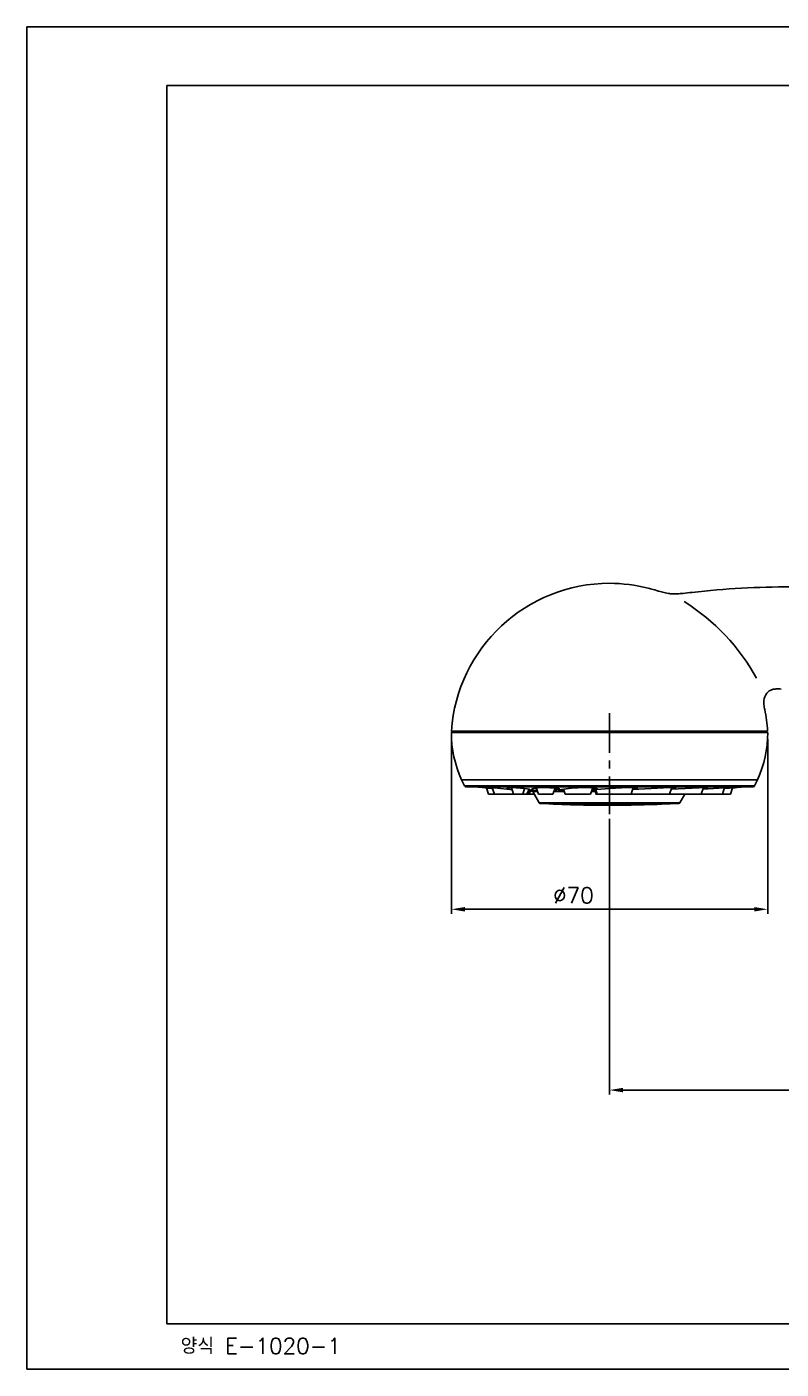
# Model space of a CAD drawing. Extents: x -5628 to -5208, y -2436 to -2139.
# Drawn here: x -5627.8 to -5460.9, y -2435.6 to -2138.6 of the extents above; entities that cross this region are included whole.
import ezdxf

# ---------------------------------------------------------------- set-up
doc = ezdxf.new("R2010")
doc.units = 0
doc.header["$LTSCALE"] = 7
doc.linetypes.add('CENTER', pattern=[2, 1.25, -0.25, 0.25, -0.25])
doc.layers.get('0').update_dxf_attribs({"color": 2, "linetype": 'CONTINUOUS'})
for name, color, linetype in [('CL', 1, 'CENTER'), ('DWG', 7, 'CONTINUOUS'), ('MAKE2D_VISIBLE_LINES', 7, 'CONTINUOUS'), ('MAKE2D_VISIBLE_LINES_-_TA2', 7, 'CONTINUOUS'), ('TXT', 4, 'CONTINUOUS')]:
    doc.layers.add(name, color=color, linetype=linetype)
doc.styles.add('GHS', font='ROMANS.shx', dxfattribs={"bigfont": 'GHS.shx'})

# ---------------------------------------------------------------- blocks, each defined once
blk = doc.blocks.new('BORDER')
for p, q in [((1, 1), (0, 1)), ((0, 1), (0, 0)), ((0, 0), (1, 0))]:
    blk.add_line(p, q)

msp = doc.modelspace()

# ---------------------------------------------------------------- linework, layer by layer
for p, q in [((-5533.9, -2296.27), (-5533.9, -2334.89)), ((-5463.9, -2296.27), (-5463.9, -2334.89)), ((-5498.9, -2313.88), (-5498.9, -2374.9)), ((-5530.9, -2333.89), (-5466.9, -2333.89)), ((-5495.9, -2373.9), (-5340.91, -2373.9))]:
    msp.add_line(p, q)
at = {"color": 2}
msp.add_arc((-5507.11, -2305.2), 46.5, 28.8487, 57.8743, dxfattribs=at)
for points in [[(-5530.9, -2333.39), (-5530.9, -2334.39), (-5533.9, -2333.89)], [(-5466.9, -2333.39), (-5466.9, -2334.39), (-5463.9, -2333.89)], [(-5495.9, -2373.4), (-5495.9, -2374.4), (-5498.9, -2373.9)]]:
    msp.add_solid(points)
at = {"layer": 'CL'}
msp.add_line((-5498.9, -2290.5), (-5498.9, -2312.88), dxfattribs=at)
at = {"layer": 'MAKE2D_VISIBLE_LINES', "color": 2}
for p, q in [((-5463.9, -2294.77), (-5533.9, -2294.77)), ((-5530.99, -2306.61), (-5531.64, -2305.26)), ((-5530.72, -2306.77), (-5467.1, -2306.77)), ((-5468.61, -2306.77), (-5529.2, -2306.77)), ((-5529.15, -2306.77), (-5528.9, -2306.77)), ((-5528.9, -2306.77), (-5529.15, -2306.77)), ((-5528.9, -2306.77), (-5527.06, -2306.96)), ((-5527.06, -2306.96), (-5525.83, -2307.08)), ((-5525.67, -2308.45), (-5526.14, -2307.05)), ((-5525.86, -2306.96), (-5525.47, -2306.96)), ((-5525.76, -2306.99), (-5525.86, -2306.97)), ((-5525.83, -2307.08), (-5524.79, -2307.17)), ((-5524.8, -2307.14), (-5525.76, -2306.99)), ((-5525.47, -2306.96), (-5523.69, -2307.08)), ((-5524.36, -2308.45), (-5524.85, -2306.99)), ((-5523.69, -2307.08), (-5520.97, -2307.37)), ((-5521.6, -2306.99), (-5521.63, -2307.04)), ((-5520.62, -2306.96), (-5521.6, -2306.99)), ((-5520.97, -2307.37), (-5520.46, -2307.45)), ((-5520.13, -2308.45), (-5520.62, -2306.96)), ((-5518.57, -2307.08), (-5520.62, -2306.96)), ((-5517.68, -2307.16), (-5518.11, -2308.45)), ((-5516.73, -2308.45), (-5516.41, -2307.54)), ((-5516.4, -2307.54), (-5516.64, -2308.45)), ((-5516.63, -2307.4), (-5516.63, -2307.34)), ((-5516.63, -2307.4), (-5516.61, -2307.37)), ((-5515.08, -2307.13), (-5515.39, -2307.1)), ((-5514.64, -2308.45), (-5515.11, -2307.05)), ((-5515, -2307.64), (-5514.91, -2307.65)), ((-5511.07, -2307.08), (-5513.15, -2306.96)), ((-5510.96, -2307.09), (-5511.41, -2308.45)), ((-5511.08, -2307.73), (-5511.14, -2307.66)), ((-5510.16, -2307.49), (-5510.24, -2307.53)), ((-5510.24, -2307.53), (-5509.78, -2307.64)), ((-5510.11, -2307.37), (-5509.91, -2307.3)), ((-5509.78, -2307.64), (-5508.98, -2307.71)), ((-5508.74, -2308.45), (-5509.12, -2307.31)), ((-5503.97, -2306.96), (-5505.91, -2306.99)), ((-5502.1, -2307.08), (-5503.97, -2306.96)), ((-5502.61, -2307.02), (-5503.09, -2308.45)), ((-5498.9, -2307.16), (-5502.76, -2307.48)), ((-5502.74, -2307.41), (-5502.26, -2307.37)), ((-5501.84, -2308.45), (-5502.18, -2307.42)), ((-5501.59, -2307.22), (-5502.1, -2307.08)), ((-5496.27, -2306.99), (-5498.9, -2307.16)), ((-5494.17, -2306.96), (-5496.27, -2306.99)), ((-5493.65, -2306.98), (-5494.14, -2308.45)), ((-5486.94, -2306.99), (-5493.79, -2307.4)), ((-5492.64, -2307.14), (-5492.75, -2307.08)), ((-5484.94, -2306.96), (-5486.94, -2306.99)), ((-5485.14, -2306.95), (-5485.64, -2308.45)), ((-5479.06, -2306.99), (-5485.27, -2307.34)), ((-5477.4, -2306.96), (-5479.06, -2306.99)), ((-5478.13, -2306.95), (-5478.62, -2308.45)), ((-5473.57, -2306.99), (-5478.23, -2307.28)), ((-5478.21, -2307.21), (-5477.31, -2307.08)), ((-5477.12, -2307), (-5477.4, -2306.96)), ((-5477.31, -2307.08), (-5477.12, -2307.01)), ((-5473.44, -2306.98), (-5473.93, -2308.45)), ((-5472.45, -2306.96), (-5473.57, -2306.99)), ((-5471.13, -2306.99), (-5473.51, -2307.18)), ((-5473.49, -2307.13), (-5473.09, -2307.08)), ((-5473.09, -2307.08), (-5472.36, -2306.97)), ((-5471.66, -2307.04), (-5472.13, -2308.45)), ((-5471.66, -2307.05), (-5471.13, -2307)), ((-5470.63, -2306.95), (-5471.13, -2306.99)), ((-5470.69, -2306.96), (-5470.63, -2306.95)), ((-5468.9, -2306.77), (-5470.63, -2306.95)), ((-5466.16, -2305.26), (-5466.82, -2306.61)), ((-5525.67, -2308.45), (-5524.36, -2308.45)), ((-5524.36, -2308.45), (-5520.13, -2308.45)), ((-5520.13, -2308.45), (-5518.11, -2308.45)), ((-5518.11, -2308.45), (-5517.19, -2308.45)), ((-5517.19, -2308.45), (-5516.73, -2308.45)), ((-5516.51, -2308.45), (-5516.77, -2308.45)), ((-5516.73, -2308.45), (-5515.62, -2308.45)), ((-5516.46, -2307.75), (-5516.21, -2307.77)), ((-5516.21, -2307.77), (-5515.14, -2307.78)), ((-5515.9, -2307.86), (-5514.48, -2310.31)), ((-5515.9, -2307.86), (-5514.83, -2307.86)), ((-5515.62, -2308.45), (-5515.59, -2308.39)), ((-5515.62, -2308.45), (-5515.56, -2308.45)), ((-5515.14, -2307.77), (-5515.38, -2307.73)), ((-5514.64, -2308.45), (-5511.41, -2308.45)), ((-5483.57, -2310.46), (-5514.24, -2310.46)), ((-5511.22, -2307.86), (-5508.93, -2307.86)), ((-5511.19, -2307.77), (-5511.07, -2307.74)), ((-5511.07, -2307.74), (-5511.08, -2307.73)), ((-5508.74, -2308.45), (-5508.71, -2308.45)), ((-5508.71, -2308.45), (-5503.09, -2308.45)), ((-5502.89, -2307.86), (-5502.03, -2307.86)), ((-5502.84, -2307.7), (-5502.06, -2307.76)), ((-5501.92, -2308.45), (-5501.66, -2308.45)), ((-5501.66, -2308.45), (-5494.14, -2308.45)), ((-5494.14, -2308.45), (-5485.64, -2308.45)), ((-5488.18, -2308.45), (-5488.11, -2308.45)), ((-5485.64, -2308.45), (-5478.62, -2308.45)), ((-5482.24, -2308.45), (-5483.32, -2310.31)), ((-5478.62, -2308.45), (-5473.93, -2308.45)), ((-5473.93, -2308.45), (-5472.13, -2308.45))]:
    msp.add_line(p, q, dxfattribs=at)
at = {"layer": 'MAKE2D_VISIBLE_LINES'}
for centre, radius, start, end in [((-5498.9, -2296.83), 35.06, 90, 176.106), ((-5498.9, -2296.82), 35.05, 75.8551, 90.0007), ((-5498.91, -2296.83), 35.07, 3.8953, 11.6936), ((-5508.4, -2294.77), 25.5, 180, 204.2906), ((-5533.58, -2294.47), 0.3, 176.1061, 264.2396), ((-5489.4, -2294.77), 25.5, 335.7094, 360)]:
    msp.add_arc(centre, radius, start, end, dxfattribs=at)
at = {"layer": 'MAKE2D_VISIBLE_LINES', "color": 2}
for centre, radius, start, end in [((-5530.72, -2306.47), 0.3, 207.664, 269.9991), ((-5529.2, -2306.47), 0.3, 275.5299, 332.336), ((-5514.8, -2302.37), 5.28, 256.1633, 267.8032), ((-5513.66, -2318.89), 11.94, 87.5509, 95.0381), ((-5494.12, -2314.62), 7.66, 79.7337, 90.3825), ((-5468.6, -2306.47), 0.3, 207.6745, 269.9888), ((-5467.08, -2306.47), 0.3, 270.8623, 332.3332), ((-5514.22, -2310.16), 0.3, 210.042, 266.9257), ((-5498.9, -2027.53), 283.35, 266.897, 270), ((-5498.9, -2027.38), 283.49, 270.0009, 273.1022), ((-5483.58, -2310.16), 0.3, 273.0627, 329.9206)]:
    msp.add_arc(centre, radius, start, end, dxfattribs=at)
at = {"layer": 'MAKE2D_VISIBLE_LINES'}
for points, knots in [([(-5490.33, -2262.83), (-5489.98, -2262.92), (-5489.09, -2263.16), (-5488.03, -2263.5), (-5486.9, -2263.82), (-5486.3, -2263.95), (-5485.87, -2264.01)], [0, 0, 0, 0, 1.087989, 2.763828, 3.341091, 4.615234, 4.615234, 4.615234, 4.615234]), ([(-5480.62, -2263.77), (-5473.38, -2262.96), (-5462.51, -2262.34), (-5448.23, -2262.72), (-5434.61, -2263.83), (-5417.68, -2266.83), (-5400.51, -2272.09), (-5386.18, -2277.62), (-5375.17, -2282.53), (-5365.3, -2287.64), (-5357.23, -2292.55), (-5350.84, -2297.3), (-5345.84, -2302.11), (-5341.16, -2308), (-5338.35, -2312.44), (-5336.7, -2314.98)], [0, 0, 0, 0, 21.862527, 32.606614, 42.852284, 62.843617, 84.071741, 96.636256, 108.936932, 120.216823, 129.961423, 137.267895, 144.057362, 150.721112, 159.802522, 159.802522, 159.802522, 159.802522]), ([(-5485.87, -2264.01), (-5485.72, -2264.03), (-5485.4, -2264.07), (-5484.73, -2264.11), (-5483.81, -2264.09), (-5482.37, -2263.98), (-5481.3, -2263.85), (-5480.62, -2263.77)], [0, 0, 0, 0, 0.474223, 0.957251, 2.017872, 3.236056, 5.271335, 5.271335, 5.271335, 5.271335]), ([(-5460.93, -2285.16), (-5461.3, -2285.14), (-5461.95, -2285.1), (-5462.85, -2285.23), (-5463.57, -2285.55), (-5464.38, -2286.3), (-5464.77, -2287.42), (-5464.78, -2288.68), (-5464.65, -2289.36), (-5464.57, -2289.72)], [0, 0, 0, 0, 1.104336, 1.948099, 2.702501, 3.45431, 5.199177, 6.114255, 7.24725, 7.24725, 7.24725, 7.24725])]:
    msp.add_open_spline(points, degree=3, knots=knots, dxfattribs=at)
at = {"layer": 'MAKE2D_VISIBLE_LINES', "color": 2}
for points in [[(-5521.63, -2307.04), (-5521.63, -2307.16), (-5521.24, -2307.28), (-5520.47, -2307.41)], [(-5516.61, -2307.36), (-5516.62, -2307.29), (-5517.43, -2307.17), (-5518.57, -2307.08)], [(-5515.38, -2307.73), (-5516.2, -2307.62), (-5516.63, -2307.51), (-5516.63, -2307.4)], [(-5514.71, -2306.99), (-5515.88, -2307.15), (-5516.34, -2307.32), (-5516.06, -2307.49)], [(-5511.14, -2307.64), (-5511.09, -2307.54), (-5510.74, -2307.45), (-5510.11, -2307.37)], [(-5509.91, -2307.3), (-5509.92, -2307.23), (-5510.34, -2307.15), (-5511.07, -2307.08)], [(-5505.91, -2306.99), (-5507.95, -2307.15), (-5509.41, -2307.32), (-5510.16, -2307.49)], [(-5502.26, -2307.37), (-5501.81, -2307.33), (-5501.59, -2307.28), (-5501.59, -2307.23)], [(-5493.77, -2307.35), (-5493.05, -2307.3), (-5492.64, -2307.22), (-5492.64, -2307.15)], [(-5485.25, -2307.29), (-5484.62, -2307.23), (-5484.2, -2307.15), (-5484.15, -2307.08)], [(-5484.14, -2307.07), (-5484.15, -2307.01), (-5484.44, -2306.97), (-5484.94, -2306.96)]]:
    msp.add_open_spline(points, degree=3, dxfattribs=at)
at = {"layer": 'MAKE2D_VISIBLE_LINES_-_TA2', "color": 2}
for p, q in [((-5533.88, -2294.45), (-5463.92, -2294.45)), ((-5531.64, -2305.26), (-5466.16, -2305.26)), ((-5466.81, -2306.61), (-5530.99, -2306.61)), ((-5517.19, -2308.45), (-5516.68, -2307.32)), ((-5508.71, -2308.45), (-5509.07, -2307.31)), ((-5501.66, -2308.45), (-5501.95, -2307.4)), ((-5514.48, -2310.31), (-5483.32, -2310.31))]:
    msp.add_line(p, q, dxfattribs=at)
at = {"layer": 'TXT'}
for p, q in [((-5596.81, -2425.64), (-5596.81, -2151.64)), ((-5596.81, -2151.64), (-5218.81, -2151.64)), ((-5218.81, -2425.64), (-5596.81, -2425.64))]:
    msp.add_line(p, q, dxfattribs=at)

# ---------------------------------------------------------------- block references
at = {"xscale": 420, "yscale": 297, "zscale": 420}
msp.add_blockref('BORDER', (-5627.81, -2435.64), dxfattribs=at)

# ---------------------------------------------------------------- texts
at = {"insert": (-5506.9, -2330.82), "char_height": 3.5, "attachment_point": 5, "style": 'GHS'}
msp.add_mtext('\\A1;%%C70', dxfattribs=at)
at = {"layer": 'DWG', "style": 'GHS'}
msp.add_text('양식 E-1020-1', height=3.5, dxfattribs=at).set_placement((-5593.79, -2432.27))

doc.saveas('drawing.dxf')
